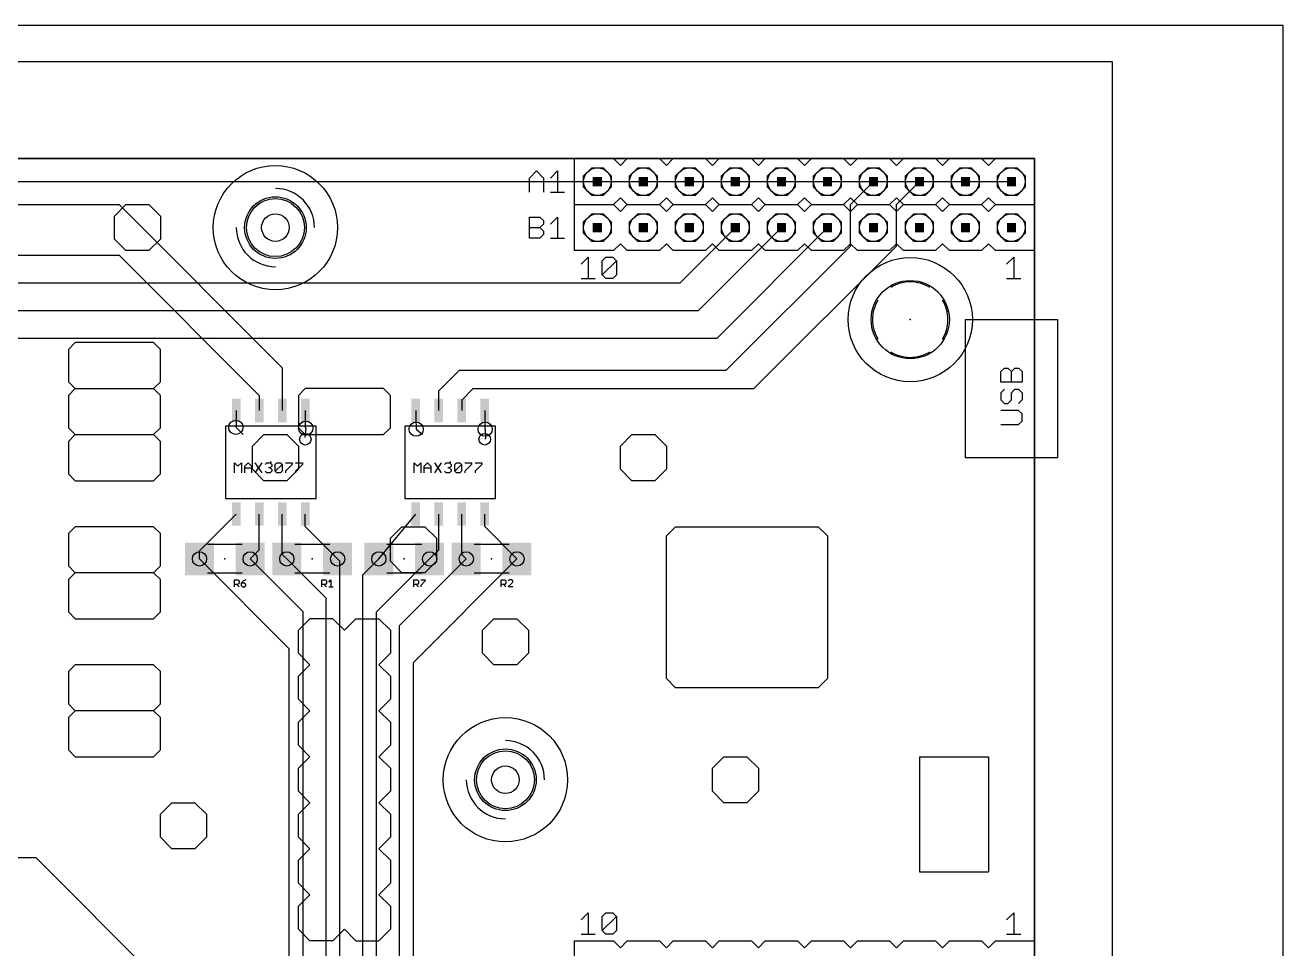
# Model space of a CAD drawing. Extents: x -0.79 to 6.6, y -0.46 to 8.18.
# Drawn here: x 3.866 to 6.6, y 6.172 to 8.18 of the extents above; entities that cross this region are included whole.
import ezdxf

# ---------------------------------------------------------------- set-up
doc = ezdxf.new("R2010")
doc.units = 0
for name, color, linetype in [('1', 22, 'CONTINUOUS'), ('15', 2, 'CONTINUOUS'), ('16', 175, 'CONTINUOUS'), ('17', 4, 'CONTINUOUS'), ('18', 4, 'CONTINUOUS'), ('19', 53, 'CONTINUOUS'), ('2', 3, 'CONTINUOUS'), ('20', 6, 'CONTINUOUS'), ('21', 253, 'CONTINUOUS'), ('22', 253, 'CONTINUOUS'), ('23', 7, 'CONTINUOUS'), ('25', 253, 'CONTINUOUS'), ('49', 253, 'CONTINUOUS'), ('51', 253, 'CONTINUOUS')]:
    doc.layers.add(name, color=color, linetype=linetype)

# ---------------------------------------------------------------- blocks, each defined once
blk = doc.blocks.new('RECT')
blk.add_solid([(-0.5, -0.5), (0.5, -0.5), (-0.5, 0.5), (0.5, 0.5)])
blk = doc.blocks.new('OCTAGONP')
blk.add_lwpolyline([(-0.5, -0.207107), (-0.5, 0.207107), (-0.207107, 0.5), (0.207107, 0.5), (0.5, 0.207107), (0.5, -0.207107), (0.207107, -0.5), (-0.207107, -0.5)], close=True)
blk = doc.blocks.new('ROUNDP')
blk.add_circle((0, 0), 0.5)
blk = doc.blocks.new('ROUNDV')
blk.add_circle((0, 0), 0.5)

msp = doc.modelspace()

# ---------------------------------------------------------------- linework, layer by layer
at = {"layer": '1'}
for p, q in [((5.66, 7.79), (5.71, 7.84)), ((5.76, 7.79), (5.81, 7.84)), ((3.36, 7.79), (4.07, 7.79)), ((4.07, 7.79), (4.425, 7.435)), ((5.66, 7.7), (5.66, 7.79)), ((5.76, 7.7), (5.76, 7.79)), ((5.39, 7.43), (5.66, 7.7)), ((5.45, 7.39), (5.76, 7.7)), ((3.28, 7.68), (4.07, 7.68)), ((4.07, 7.68), (4.375, 7.375)), ((4.425, 7.435), (4.425, 7.3425)), ((4.765, 7.385), (4.81, 7.43)), ((4.81, 7.43), (5.39, 7.43)), ((4.765, 7.3425), (4.765, 7.385)), ((4.816, 7.366), (4.84, 7.39)), ((4.84, 7.39), (5.45, 7.39)), ((4.375, 7.375), (4.375, 7.3425)), ((4.816, 7.3435), (4.816, 7.366)), ((4.325, 7.3425), (4.325, 7.307)), ((4.475, 7.3425), (4.475, 7.305)), ((4.715, 7.3425), (4.715, 7.325)), ((4.816, 7.3435), (4.815, 7.3425)), ((4.865, 7.3425), (4.865, 7.303)), ((4.325, 7.307), (4.324, 7.306)), ((4.475, 7.305), (4.476, 7.304)), ((4.715, 7.325), (4.716, 7.302)), ((4.865, 7.303), (4.866, 7.302)), ((4.244882, 7.037382), (4.325, 7.1175)), ((4.375, 7.039882), (4.375, 7.1175)), ((4.425, 7.029882), (4.425, 7.1175)), ((4.475, 7.090118), (4.475, 7.1175)), ((4.634882, 7.02), (4.715, 7.1175)), ((4.765, 7.039882), (4.765, 7.1175)), ((4.815, 7.029882), (4.815, 7.1175)), ((4.865, 7.090118), (4.865, 7.1175)), ((4.545118, 7.02), (4.475, 7.090118)), ((4.935118, 7.02), (4.865, 7.090118)), ((4.244882, 7.02), (4.244882, 7.037382)), ((4.355118, 7.02), (4.375, 7.039882)), ((4.434882, 7.02), (4.425, 7.029882)), ((4.745118, 7.02), (4.765, 7.039882)), ((4.824882, 7.02), (4.815, 7.029882)), ((3.89, 6.37), (3.82, 6.37)), ((5.38, 4.88), (3.89, 6.37))]:
    msp.add_line(p, q, dxfattribs=at)
at = {"layer": '15'}
for p, q in [((5.29, 7.62), (5.41, 7.74)), ((5.33, 7.56), (5.51, 7.74)), ((5.37, 7.5), (5.61, 7.74)), ((3.46, 7.62), (5.29, 7.62)), ((3.5, 7.56), (5.33, 7.56)), ((3.54, 7.5), (5.37, 7.5)), ((4.44, 6.824882), (4.244882, 7.02)), ((4.47, 6.905118), (4.355118, 7.02)), ((4.52, 6.934882), (4.434882, 7.02)), ((4.55, 7.015118), (4.545118, 7.02)), ((4.55, 1.86), (4.55, 7.015118)), ((4.6, 6.985118), (4.634882, 7.02)), ((4.63, 6.904882), (4.745118, 7.02)), ((4.68, 6.875118), (4.824882, 7.02)), ((4.71, 6.794882), (4.935118, 7.02)), ((4.6, 2.16), (4.6, 6.985118)), ((4.52, 1.78), (4.52, 6.934882)), ((4.47, 1.76), (4.47, 6.905118)), ((4.63, 2.338), (4.63, 6.904882)), ((4.68, 2.37), (4.68, 6.875118)), ((4.44, 1.42), (4.44, 6.824882)), ((4.71, 2.42), (4.71, 6.794882))]:
    msp.add_line(p, q, dxfattribs=at)
at = {"layer": '16'}
for p, q in [((6.23, 8.1), (-0.02, 8.1)), ((6.23, -0.1), (6.23, 8.1)), ((4.324, 7.306), (4.34, 7.29)), ((4.716, 7.302), (4.73, 7.29))]:
    msp.add_line(p, q, dxfattribs=at)
at = {"layer": '19'}
msp.add_line((3.51, 7.84), (6.01, 7.84), dxfattribs=at)
at = {"layer": '2'}
for p, q in [((-0.79, 8.18), (6.6, 8.18)), ((6.6, 8.18), (6.6, -0.46)), ((4.476, 7.304), (4.474, 7.284)), ((4.866, 7.302), (4.867, 7.282)), ((4.867, 7.282), (4.865, 7.28))]:
    msp.add_line(p, q, dxfattribs=at)
at = {"layer": '20'}
for p, q in [((6.06, 7.89), (0, 7.89)), ((6.06, 0), (6.06, 7.89))]:
    msp.add_line(p, q, dxfattribs=at)
for centre, radius in [((4.41, 7.74), 0.06299), ((5.79, 7.54), 0.085), ((4.91, 6.54), 0.06299)]:
    msp.add_circle(centre, radius, dxfattribs=at)
at = {"layer": '21'}
for p, q in [((4.962, 7.847693), (4.977346, 7.863039)), ((4.962, 7.817), (4.962, 7.847693)), ((4.977346, 7.863039), (4.992693, 7.847693)), ((4.992693, 7.847693), (4.992693, 7.817)), ((5.008039, 7.847693), (5.023386, 7.863039)), ((5.023386, 7.863039), (5.023386, 7.817)), ((4.962, 7.84002), (4.992693, 7.84002)), ((5.008039, 7.817), (5.038732, 7.817)), ((4.962, 7.717), (4.962, 7.763039)), ((4.962, 7.763039), (4.98502, 7.763039)), ((4.962, 7.74002), (4.98502, 7.74002)), ((4.98502, 7.763039), (4.992693, 7.755366)), ((4.992693, 7.747693), (4.98502, 7.74002)), ((4.98502, 7.74002), (4.992693, 7.732346)), ((4.992693, 7.755366), (4.992693, 7.747693)), ((5.008039, 7.747693), (5.023386, 7.763039)), ((5.023386, 7.763039), (5.023386, 7.717)), ((4.98502, 7.717), (4.962, 7.717)), ((4.992693, 7.724673), (4.98502, 7.717)), ((4.992693, 7.732346), (4.992693, 7.724673)), ((5.008039, 7.717), (5.038732, 7.717)), ((5.0745, 7.660193), (5.089846, 7.675539)), ((5.089846, 7.675539), (5.089846, 7.6295)), ((5.120539, 7.667866), (5.128212, 7.675539)), ((5.120539, 7.637173), (5.120539, 7.667866)), ((5.120539, 7.637173), (5.151232, 7.667866)), ((5.128212, 7.675539), (5.143559, 7.675539)), ((5.143559, 7.675539), (5.151232, 7.667866)), ((5.151232, 7.667866), (5.151232, 7.637173)), ((5.9995, 7.660193), (6.014846, 7.675539)), ((6.014846, 7.675539), (6.014846, 7.6295)), ((5.0745, 7.6295), (5.105193, 7.6295)), ((5.128212, 7.6295), (5.120539, 7.637173)), ((5.143559, 7.6295), (5.128212, 7.6295)), ((5.151232, 7.637173), (5.143559, 7.6295)), ((5.9995, 7.6295), (6.030193, 7.6295)), ((4.498425, 7.30874), (4.301575, 7.30874)), ((4.301575, 7.30874), (4.301575, 7.15126)), ((4.498425, 7.15126), (4.498425, 7.30874)), ((4.888425, 7.30874), (4.691575, 7.30874)), ((4.691575, 7.30874), (4.691575, 7.15126)), ((4.888425, 7.15126), (4.888425, 7.30874)), ((4.321308, 7.207), (4.321308, 7.229019)), ((4.321308, 7.229019), (4.328647, 7.221679)), ((4.328647, 7.221679), (4.335987, 7.229019)), ((4.335987, 7.229019), (4.335987, 7.207)), ((4.343407, 7.221679), (4.350746, 7.229019)), ((4.343407, 7.207), (4.343407, 7.221679)), ((4.343407, 7.218009), (4.358086, 7.218009)), ((4.350746, 7.229019), (4.358086, 7.221679)), ((4.358086, 7.221679), (4.358086, 7.207)), ((4.365505, 7.229019), (4.380185, 7.207)), ((4.380185, 7.229019), (4.365505, 7.207)), ((4.387604, 7.225349), (4.391274, 7.229019)), ((4.391274, 7.229019), (4.398614, 7.229019)), ((4.398614, 7.218009), (4.394944, 7.218009)), ((4.398614, 7.229019), (4.402283, 7.225349)), ((4.402283, 7.221679), (4.398614, 7.218009)), ((4.398614, 7.218009), (4.402283, 7.21434)), ((4.402283, 7.225349), (4.402283, 7.221679)), ((4.409703, 7.225349), (4.413373, 7.229019)), ((4.409703, 7.21067), (4.409703, 7.225349)), ((4.409703, 7.21067), (4.424382, 7.225349)), ((4.413373, 7.229019), (4.420712, 7.229019)), ((4.420712, 7.229019), (4.424382, 7.225349)), ((4.424382, 7.225349), (4.424382, 7.21067)), ((4.431802, 7.229019), (4.446481, 7.229019)), ((4.446481, 7.225349), (4.431802, 7.21067)), ((4.446481, 7.229019), (4.446481, 7.225349)), ((4.453901, 7.229019), (4.46858, 7.229019)), ((4.46858, 7.225349), (4.453901, 7.21067)), ((4.46858, 7.229019), (4.46858, 7.225349)), ((4.711308, 7.207), (4.711308, 7.229019)), ((4.711308, 7.229019), (4.718647, 7.221679)), ((4.718647, 7.221679), (4.725987, 7.229019)), ((4.725987, 7.229019), (4.725987, 7.207)), ((4.733407, 7.221679), (4.740746, 7.229019)), ((4.733407, 7.207), (4.733407, 7.221679)), ((4.733407, 7.218009), (4.748086, 7.218009)), ((4.740746, 7.229019), (4.748086, 7.221679)), ((4.748086, 7.221679), (4.748086, 7.207)), ((4.755505, 7.229019), (4.770185, 7.207)), ((4.770185, 7.229019), (4.755505, 7.207)), ((4.777604, 7.225349), (4.781274, 7.229019)), ((4.781274, 7.229019), (4.788614, 7.229019)), ((4.788614, 7.218009), (4.784944, 7.218009)), ((4.788614, 7.229019), (4.792283, 7.225349)), ((4.792283, 7.221679), (4.788614, 7.218009)), ((4.788614, 7.218009), (4.792283, 7.21434)), ((4.792283, 7.225349), (4.792283, 7.221679)), ((4.799703, 7.225349), (4.803373, 7.229019)), ((4.799703, 7.21067), (4.799703, 7.225349)), ((4.799703, 7.21067), (4.814382, 7.225349)), ((4.803373, 7.229019), (4.810712, 7.229019)), ((4.810712, 7.229019), (4.814382, 7.225349)), ((4.814382, 7.225349), (4.814382, 7.21067)), ((4.821802, 7.229019), (4.836481, 7.229019)), ((4.836481, 7.225349), (4.821802, 7.21067)), ((4.836481, 7.229019), (4.836481, 7.225349)), ((4.843901, 7.229019), (4.85858, 7.229019)), ((4.85858, 7.225349), (4.843901, 7.21067)), ((4.85858, 7.229019), (4.85858, 7.225349)), ((4.391274, 7.207), (4.387604, 7.21067)), ((4.398614, 7.207), (4.391274, 7.207)), ((4.402283, 7.21067), (4.398614, 7.207)), ((4.402283, 7.21434), (4.402283, 7.21067)), ((4.413373, 7.207), (4.409703, 7.21067)), ((4.420712, 7.207), (4.413373, 7.207)), ((4.424382, 7.21067), (4.420712, 7.207)), ((4.431802, 7.21067), (4.431802, 7.207)), ((4.453901, 7.21067), (4.453901, 7.207)), ((4.781274, 7.207), (4.777604, 7.21067)), ((4.788614, 7.207), (4.781274, 7.207)), ((4.792283, 7.21067), (4.788614, 7.207)), ((4.792283, 7.21434), (4.792283, 7.21067)), ((4.803373, 7.207), (4.799703, 7.21067)), ((4.810712, 7.207), (4.803373, 7.207)), ((4.814382, 7.21067), (4.810712, 7.207)), ((4.821802, 7.21067), (4.821802, 7.207)), ((4.843901, 7.21067), (4.843901, 7.207)), ((4.301575, 7.15126), (4.498425, 7.15126)), ((4.691575, 7.15126), (4.888425, 7.15126)), ((5.0745, 6.235193), (5.089846, 6.250539)), ((5.089846, 6.250539), (5.089846, 6.2045)), ((5.120539, 6.242866), (5.128212, 6.250539)), ((5.120539, 6.212173), (5.120539, 6.242866)), ((5.120539, 6.212173), (5.151232, 6.242866)), ((5.128212, 6.250539), (5.143559, 6.250539)), ((5.143559, 6.250539), (5.151232, 6.242866)), ((5.151232, 6.242866), (5.151232, 6.212173)), ((5.9995, 6.235193), (6.014846, 6.250539)), ((6.014846, 6.250539), (6.014846, 6.2045)), ((5.128212, 6.2045), (5.120539, 6.212173)), ((5.151232, 6.212173), (5.143559, 6.2045)), ((5.0745, 6.2045), (5.105193, 6.2045)), ((5.143559, 6.2045), (5.128212, 6.2045)), ((5.9995, 6.2045), (6.030193, 6.2045))]:
    msp.add_line(p, q, dxfattribs=at)
at = {"layer": '22'}
for centre in [(4.475, 7.28), (4.865, 7.28)]:
    msp.add_circle(centre, 0.0125, dxfattribs=at)
at = {"layer": '23'}
for p in [(5.79, 7.54), (4.4, 7.23), (4.79, 7.23), (4.3, 7.02), (4.49, 7.02), (4.69, 7.02), (4.88, 7.02)]:
    msp.add_point(p, dxfattribs=at)
at = {"layer": '25'}
for p, q in [((4.321035, 6.9595), (4.321035, 6.974513)), ((4.321035, 6.974513), (4.328541, 6.974513)), ((4.328541, 6.974513), (4.331043, 6.972011)), ((4.331043, 6.972011), (4.331043, 6.967006)), ((4.340772, 6.972011), (4.335767, 6.967006)), ((4.345776, 6.974513), (4.340772, 6.972011)), ((4.511035, 6.9595), (4.511035, 6.974513)), ((4.511035, 6.974513), (4.518541, 6.974513)), ((4.518541, 6.974513), (4.521043, 6.972011)), ((4.521043, 6.972011), (4.521043, 6.967006)), ((4.525767, 6.969508), (4.530772, 6.974513)), ((4.530772, 6.974513), (4.530772, 6.9595)), ((4.711035, 6.9595), (4.711035, 6.974513)), ((4.711035, 6.974513), (4.718541, 6.974513)), ((4.718541, 6.974513), (4.721043, 6.972011)), ((4.721043, 6.972011), (4.721043, 6.967006)), ((4.725767, 6.974513), (4.735776, 6.974513)), ((4.735776, 6.972011), (4.725767, 6.962002)), ((4.735776, 6.974513), (4.735776, 6.972011)), ((4.901035, 6.9595), (4.901035, 6.974513)), ((4.901035, 6.974513), (4.908541, 6.974513)), ((4.908541, 6.974513), (4.911043, 6.972011)), ((4.911043, 6.972011), (4.911043, 6.967006)), ((4.918269, 6.974513), (4.915767, 6.972011)), ((4.923274, 6.974513), (4.918269, 6.974513)), ((4.925776, 6.972011), (4.923274, 6.974513)), ((4.925776, 6.969508), (4.925776, 6.972011)), ((4.328541, 6.964504), (4.321035, 6.964504)), ((4.326039, 6.964504), (4.331043, 6.9595)), ((4.331043, 6.967006), (4.328541, 6.964504)), ((4.335767, 6.967006), (4.335767, 6.962002)), ((4.343274, 6.967006), (4.335767, 6.967006)), ((4.335767, 6.962002), (4.338269, 6.9595)), ((4.338269, 6.9595), (4.343274, 6.9595)), ((4.345776, 6.964504), (4.343274, 6.967006)), ((4.343274, 6.9595), (4.345776, 6.962002)), ((4.345776, 6.962002), (4.345776, 6.964504)), ((4.518541, 6.964504), (4.511035, 6.964504)), ((4.516039, 6.964504), (4.521043, 6.9595)), ((4.521043, 6.967006), (4.518541, 6.964504)), ((4.525767, 6.9595), (4.535776, 6.9595)), ((4.718541, 6.964504), (4.711035, 6.964504)), ((4.716039, 6.964504), (4.721043, 6.9595)), ((4.721043, 6.967006), (4.718541, 6.964504)), ((4.725767, 6.962002), (4.725767, 6.9595)), ((4.908541, 6.964504), (4.901035, 6.964504)), ((4.906039, 6.964504), (4.911043, 6.9595)), ((4.911043, 6.967006), (4.908541, 6.964504)), ((4.915767, 6.9595), (4.925776, 6.969508)), ((4.925776, 6.9595), (4.915767, 6.9595))]:
    msp.add_line(p, q, dxfattribs=at)
at = {"layer": '49'}
for p, q in [((1.16, 7.89), (5.975, 7.89)), ((4.06, 7.765), (4.085, 7.79)), ((4.06, 7.715), (4.06, 7.765)), ((4.085, 7.79), (4.135, 7.79)), ((4.135, 7.79), (4.16, 7.765)), ((4.16, 7.765), (4.16, 7.715)), ((4.085, 7.69), (4.06, 7.715)), ((4.16, 7.715), (4.135, 7.69)), ((4.135, 7.69), (4.085, 7.69)), ((6.06, 7.69), (6.06, 5.69)), ((5.91, 7.54), (6.11, 7.54)), ((5.91, 7.24), (5.91, 7.54)), ((6.11, 7.54), (6.11, 7.24)), ((3.975, 7.49), (3.96, 7.475)), ((3.96, 7.475), (3.96, 7.405)), ((4.145, 7.49), (3.975, 7.49)), ((4.16, 7.475), (4.145, 7.49)), ((4.16, 7.405), (4.16, 7.475)), ((5.986961, 7.427098), (5.994634, 7.434771)), ((5.986961, 7.404078), (5.986961, 7.427098)), ((5.994634, 7.434771), (6.002307, 7.434771)), ((6.002307, 7.434771), (6.00998, 7.427098)), ((6.00998, 7.427098), (6.017654, 7.434771)), ((6.00998, 7.404078), (6.00998, 7.427098)), ((6.017654, 7.434771), (6.025327, 7.434771)), ((6.025327, 7.434771), (6.033, 7.427098)), ((6.033, 7.427098), (6.033, 7.404078)), ((3.96, 7.405), (3.975, 7.39)), ((3.975, 7.39), (3.96, 7.375)), ((3.975, 7.39), (4.145, 7.39)), ((4.145, 7.39), (4.16, 7.405)), ((4.16, 7.375), (4.145, 7.39)), ((4.475, 7.39), (4.46, 7.375)), ((4.645, 7.39), (4.475, 7.39)), ((4.66, 7.375), (4.645, 7.39)), ((6.033, 7.404078), (5.986961, 7.404078)), ((5.994634, 7.388732), (5.986961, 7.381059)), ((6.00998, 7.381059), (6.017654, 7.388732)), ((6.017654, 7.388732), (6.025327, 7.388732)), ((6.025327, 7.388732), (6.033, 7.381059)), ((3.96, 7.375), (3.96, 7.305)), ((4.16, 7.305), (4.16, 7.375)), ((4.46, 7.375), (4.46, 7.305)), ((4.66, 7.305), (4.66, 7.375)), ((5.986961, 7.381059), (5.986961, 7.365712)), ((5.986961, 7.365712), (5.994634, 7.358039)), ((5.994634, 7.358039), (6.002307, 7.358039)), ((6.002307, 7.358039), (6.00998, 7.365712)), ((6.00998, 7.365712), (6.00998, 7.381059)), ((6.033, 7.365712), (6.025327, 7.358039)), ((6.033, 7.381059), (6.033, 7.365712)), ((6.025327, 7.342693), (5.986961, 7.342693)), ((6.033, 7.33502), (6.025327, 7.342693)), ((6.033, 7.319673), (6.033, 7.33502)), ((3.96, 7.305), (3.975, 7.29)), ((4.145, 7.29), (4.16, 7.305)), ((4.46, 7.305), (4.475, 7.29)), ((4.645, 7.29), (4.66, 7.305)), ((5.986961, 7.312), (6.025327, 7.312)), ((6.025327, 7.312), (6.033, 7.319673)), ((3.975, 7.29), (3.96, 7.275)), ((3.96, 7.275), (3.96, 7.205)), ((3.975, 7.29), (4.145, 7.29)), ((4.16, 7.275), (4.145, 7.29)), ((4.16, 7.205), (4.16, 7.275)), ((4.36, 7.265), (4.385, 7.29)), ((4.385, 7.29), (4.435, 7.29)), ((4.435, 7.29), (4.46, 7.265)), ((4.475, 7.29), (4.645, 7.29)), ((5.16, 7.265), (5.185, 7.29)), ((5.185, 7.29), (5.235, 7.29)), ((5.235, 7.29), (5.26, 7.265)), ((4.36, 7.215), (4.36, 7.265)), ((4.46, 7.265), (4.46, 7.215)), ((5.16, 7.215), (5.16, 7.265)), ((5.26, 7.265), (5.26, 7.215)), ((6.11, 7.24), (5.91, 7.24)), ((3.96, 7.205), (3.975, 7.19)), ((4.145, 7.19), (4.16, 7.205)), ((4.385, 7.19), (4.36, 7.215)), ((4.46, 7.215), (4.435, 7.19)), ((5.185, 7.19), (5.16, 7.215)), ((5.26, 7.215), (5.235, 7.19)), ((3.975, 7.19), (4.145, 7.19)), ((4.435, 7.19), (4.385, 7.19)), ((5.235, 7.19), (5.185, 7.19)), ((3.975, 7.09), (3.96, 7.075)), ((4.145, 7.09), (3.975, 7.09)), ((4.16, 7.075), (4.145, 7.09)), ((4.66, 7.065), (4.685, 7.09)), ((4.685, 7.09), (4.735, 7.09)), ((4.735, 7.09), (4.76, 7.065)), ((5.28, 7.09), (5.26, 7.07)), ((5.28, 7.09), (5.59, 7.09)), ((5.36, 7.09), (5.585, 7.09)), ((5.59, 7.09), (5.61, 7.07)), ((3.96, 7.075), (3.96, 7.005)), ((4.16, 7.005), (4.16, 7.075)), ((4.66, 7.015), (4.66, 7.065)), ((4.76, 7.065), (4.76, 7.015)), ((5.26, 6.76), (5.26, 7.07)), ((5.26, 6.84), (5.26, 7.06)), ((5.61, 7.07), (5.61, 6.76)), ((3.96, 7.005), (3.975, 6.99)), ((4.145, 6.99), (4.16, 7.005)), ((4.685, 6.99), (4.66, 7.015)), ((4.76, 7.015), (4.735, 6.99)), ((3.975, 6.99), (3.96, 6.975)), ((3.96, 6.975), (3.96, 6.905)), ((4.145, 6.99), (3.975, 6.99)), ((4.16, 6.975), (4.145, 6.99)), ((4.16, 6.905), (4.16, 6.975)), ((4.735, 6.99), (4.685, 6.99)), ((5.61, 6.99), (5.61, 6.765)), ((3.96, 6.905), (3.975, 6.89)), ((3.975, 6.89), (4.145, 6.89)), ((4.145, 6.89), (4.16, 6.905)), ((4.46, 6.865), (4.485, 6.89)), ((4.535, 6.89), (4.485, 6.89)), ((4.535, 6.89), (4.56, 6.865)), ((4.56, 6.865), (4.585, 6.89)), ((4.585, 6.89), (4.635, 6.89)), ((4.635, 6.89), (4.66, 6.865)), ((4.86, 6.865), (4.885, 6.89)), ((4.885, 6.89), (4.935, 6.89)), ((4.935, 6.89), (4.96, 6.865)), ((4.46, 6.815), (4.46, 6.865)), ((4.66, 6.865), (4.66, 6.815)), ((4.86, 6.815), (4.86, 6.865)), ((4.96, 6.865), (4.96, 6.815)), ((4.485, 6.79), (4.46, 6.815)), ((4.66, 6.815), (4.635, 6.79)), ((4.885, 6.79), (4.86, 6.815)), ((4.96, 6.815), (4.935, 6.79)), ((3.975, 6.79), (3.96, 6.775)), ((4.145, 6.79), (3.975, 6.79)), ((4.16, 6.775), (4.145, 6.79)), ((4.46, 6.765), (4.485, 6.79)), ((4.635, 6.79), (4.66, 6.765)), ((4.935, 6.79), (4.885, 6.79)), ((3.96, 6.775), (3.96, 6.705)), ((4.16, 6.705), (4.16, 6.775)), ((4.46, 6.715), (4.46, 6.765)), ((4.66, 6.765), (4.66, 6.715)), ((5.28, 6.74), (5.26, 6.76)), ((5.61, 6.76), (5.59, 6.74)), ((5.59, 6.74), (5.28, 6.74)), ((5.51, 6.74), (5.285, 6.74)), ((3.96, 6.705), (3.975, 6.69)), ((4.145, 6.69), (4.16, 6.705)), ((4.485, 6.69), (4.46, 6.715)), ((4.66, 6.715), (4.635, 6.69)), ((3.975, 6.69), (3.96, 6.675)), ((3.96, 6.675), (3.96, 6.605)), ((4.145, 6.69), (3.975, 6.69)), ((4.16, 6.675), (4.145, 6.69)), ((4.16, 6.605), (4.16, 6.675)), ((4.46, 6.665), (4.485, 6.69)), ((4.635, 6.69), (4.66, 6.665)), ((4.46, 6.615), (4.46, 6.665)), ((4.66, 6.665), (4.66, 6.615)), ((3.96, 6.605), (3.975, 6.59)), ((3.975, 6.59), (4.145, 6.59)), ((4.145, 6.59), (4.16, 6.605)), ((4.485, 6.59), (4.46, 6.615)), ((4.46, 6.565), (4.485, 6.59)), ((4.66, 6.615), (4.635, 6.59)), ((4.635, 6.59), (4.66, 6.565)), ((5.36, 6.565), (5.385, 6.59)), ((5.385, 6.59), (5.435, 6.59)), ((5.435, 6.59), (5.46, 6.565)), ((5.81, 6.59), (5.81, 6.34)), ((5.81, 6.59), (5.96, 6.59)), ((5.96, 6.59), (5.96, 6.34)), ((4.46, 6.515), (4.46, 6.565)), ((4.66, 6.565), (4.66, 6.515)), ((5.36, 6.515), (5.36, 6.565)), ((5.46, 6.565), (5.46, 6.515)), ((4.485, 6.49), (4.46, 6.515)), ((4.66, 6.515), (4.635, 6.49)), ((5.385, 6.49), (5.36, 6.515)), ((5.46, 6.515), (5.435, 6.49)), ((4.16, 6.465), (4.185, 6.49)), ((4.185, 6.49), (4.235, 6.49)), ((4.235, 6.49), (4.26, 6.465)), ((4.46, 6.465), (4.485, 6.49)), ((4.635, 6.49), (4.66, 6.465)), ((5.435, 6.49), (5.385, 6.49)), ((4.16, 6.415), (4.16, 6.465)), ((4.26, 6.465), (4.26, 6.415)), ((4.46, 6.415), (4.46, 6.465)), ((4.66, 6.465), (4.66, 6.415)), ((4.185, 6.39), (4.16, 6.415)), ((4.26, 6.415), (4.235, 6.39)), ((4.485, 6.39), (4.46, 6.415)), ((4.66, 6.415), (4.635, 6.39)), ((4.235, 6.39), (4.185, 6.39)), ((4.46, 6.365), (4.485, 6.39)), ((4.635, 6.39), (4.66, 6.365)), ((4.46, 6.315), (4.46, 6.365)), ((4.66, 6.365), (4.66, 6.315)), ((5.81, 6.34), (5.96, 6.34)), ((4.485, 6.29), (4.46, 6.315)), ((4.46, 6.265), (4.485, 6.29)), ((4.66, 6.315), (4.635, 6.29)), ((4.635, 6.29), (4.66, 6.265)), ((4.46, 6.215), (4.46, 6.265)), ((4.66, 6.265), (4.66, 6.215)), ((4.485, 6.19), (4.46, 6.215)), ((4.56, 6.215), (4.535, 6.19)), ((4.585, 6.19), (4.56, 6.215)), ((4.66, 6.215), (4.635, 6.19)), ((4.535, 6.19), (4.485, 6.19)), ((4.585, 6.19), (4.635, 6.19))]:
    msp.add_line(p, q, dxfattribs=at)
for centre, radius in [((4.41, 7.74), 0.135), ((4.41, 7.74), 0.066929), ((4.41, 7.74), 0.03), ((4.91, 6.54), 0.135), ((4.91, 6.54), 0.066929), ((4.91, 6.54), 0.03)]:
    msp.add_circle(centre, radius, dxfattribs=at)
for centre, radius, start, end in [((4.41, 7.74), 0.085, 0, 90), ((4.41, 7.74), 0.085, 180, 270), ((5.79, 7.54), 0.082, 89.99995, 121.245442), ((5.79, 7.54), 0.082, 58.754558, 90.00005), ((5.79, 7.54), 0.082, 148.754558, 180.00005), ((5.79, 7.54), 0.082, 359.99995, 31.245442), ((5.79, 7.54), 0.082, 179.99995, 211.245442), ((5.79, 7.54), 0.082, 328.754558, 0.00005), ((5.79, 7.54), 0.082, 238.754558, 270.00005), ((5.79, 7.54), 0.082, 269.99995, 301.245442), ((4.91, 6.54), 0.085, 0, 90), ((4.91, 6.54), 0.085, 180, 270)]:
    msp.add_arc(centre, radius, start, end, dxfattribs=at)
at = {"layer": '51'}
for p, q in [((5.06, 7.79), (5.06, 7.89)), ((5.06, 7.89), (5.145, 7.89)), ((5.145, 7.89), (5.16, 7.875)), ((5.16, 7.875), (5.175, 7.89)), ((5.175, 7.89), (5.245, 7.89)), ((5.245, 7.89), (5.26, 7.875)), ((5.26, 7.875), (5.275, 7.89)), ((5.275, 7.89), (5.345, 7.89)), ((5.345, 7.89), (5.36, 7.875)), ((5.36, 7.875), (5.375, 7.89)), ((5.375, 7.89), (5.445, 7.89)), ((5.445, 7.89), (5.46, 7.875)), ((5.46, 7.875), (5.475, 7.89)), ((5.475, 7.89), (5.545, 7.89)), ((5.545, 7.89), (5.56, 7.875)), ((5.56, 7.875), (5.575, 7.89)), ((5.575, 7.89), (5.645, 7.89)), ((5.645, 7.89), (5.66, 7.875)), ((5.66, 7.875), (5.675, 7.89)), ((5.675, 7.89), (5.745, 7.89)), ((5.745, 7.89), (5.76, 7.875)), ((5.76, 7.875), (5.775, 7.89)), ((5.775, 7.89), (5.845, 7.89)), ((5.845, 7.89), (5.86, 7.875)), ((5.86, 7.875), (5.875, 7.89)), ((5.875, 7.89), (5.945, 7.89)), ((5.945, 7.89), (5.96, 7.875)), ((5.96, 7.875), (5.975, 7.89)), ((5.975, 7.89), (6.06, 7.89)), ((6.06, 7.89), (6.06, 7.79)), ((5.145, 7.79), (5.16, 7.805)), ((5.16, 7.805), (5.175, 7.79)), ((5.245, 7.79), (5.26, 7.805)), ((5.26, 7.805), (5.275, 7.79)), ((5.345, 7.79), (5.36, 7.805)), ((5.36, 7.805), (5.375, 7.79)), ((5.445, 7.79), (5.46, 7.805)), ((5.46, 7.805), (5.475, 7.79)), ((5.545, 7.79), (5.56, 7.805)), ((5.56, 7.805), (5.575, 7.79)), ((5.645, 7.79), (5.66, 7.805)), ((5.66, 7.805), (5.675, 7.79)), ((5.745, 7.79), (5.76, 7.805)), ((5.76, 7.805), (5.775, 7.79)), ((5.845, 7.79), (5.86, 7.805)), ((5.86, 7.805), (5.875, 7.79)), ((5.945, 7.79), (5.96, 7.805)), ((5.96, 7.805), (5.975, 7.79)), ((5.06, 7.69), (5.06, 7.79)), ((5.06, 7.79), (5.145, 7.79)), ((5.145, 7.79), (5.16, 7.775)), ((5.16, 7.775), (5.175, 7.79)), ((5.175, 7.79), (5.245, 7.79)), ((5.245, 7.79), (5.26, 7.775)), ((5.26, 7.775), (5.275, 7.79)), ((5.275, 7.79), (5.345, 7.79)), ((5.345, 7.79), (5.36, 7.775)), ((5.36, 7.775), (5.375, 7.79)), ((5.375, 7.79), (5.445, 7.79)), ((5.445, 7.79), (5.46, 7.775)), ((5.46, 7.775), (5.475, 7.79)), ((5.475, 7.79), (5.545, 7.79)), ((5.545, 7.79), (5.56, 7.775)), ((5.56, 7.775), (5.575, 7.79)), ((5.575, 7.79), (5.645, 7.79)), ((5.645, 7.79), (5.66, 7.775)), ((5.66, 7.775), (5.675, 7.79)), ((5.675, 7.79), (5.745, 7.79)), ((5.745, 7.79), (5.76, 7.775)), ((5.76, 7.775), (5.775, 7.79)), ((5.775, 7.79), (5.845, 7.79)), ((5.845, 7.79), (5.86, 7.775)), ((5.86, 7.775), (5.875, 7.79)), ((5.875, 7.79), (5.945, 7.79)), ((5.945, 7.79), (5.96, 7.775)), ((5.96, 7.775), (5.975, 7.79)), ((5.975, 7.79), (6.06, 7.79)), ((6.06, 7.79), (6.06, 7.69)), ((5.145, 7.69), (5.06, 7.69)), ((5.16, 7.705), (5.145, 7.69)), ((5.175, 7.69), (5.16, 7.705)), ((5.245, 7.69), (5.175, 7.69)), ((5.26, 7.705), (5.245, 7.69)), ((5.275, 7.69), (5.26, 7.705)), ((5.345, 7.69), (5.275, 7.69)), ((5.36, 7.705), (5.345, 7.69)), ((5.375, 7.69), (5.36, 7.705)), ((5.445, 7.69), (5.375, 7.69)), ((5.46, 7.705), (5.445, 7.69)), ((5.475, 7.69), (5.46, 7.705)), ((5.545, 7.69), (5.475, 7.69)), ((5.56, 7.705), (5.545, 7.69)), ((5.575, 7.69), (5.56, 7.705)), ((5.645, 7.69), (5.575, 7.69)), ((5.66, 7.705), (5.645, 7.69)), ((5.675, 7.69), (5.66, 7.705)), ((5.745, 7.69), (5.675, 7.69)), ((5.76, 7.705), (5.745, 7.69)), ((5.775, 7.69), (5.76, 7.705)), ((5.845, 7.69), (5.775, 7.69)), ((5.86, 7.705), (5.845, 7.69)), ((5.875, 7.69), (5.86, 7.705)), ((5.945, 7.69), (5.875, 7.69)), ((5.96, 7.705), (5.945, 7.69)), ((5.975, 7.69), (5.96, 7.705)), ((6.06, 7.69), (5.975, 7.69)), ((4.337992, 7.050984), (4.262008, 7.050984)), ((4.527992, 7.050984), (4.452008, 7.050984)), ((4.727992, 7.050984), (4.652008, 7.050984)), ((4.917992, 7.050984), (4.842008, 7.050984)), ((4.337992, 6.989016), (4.262008, 6.989016)), ((4.527992, 6.989016), (4.452008, 6.989016)), ((4.727992, 6.989016), (4.652008, 6.989016)), ((4.917992, 6.989016), (4.842008, 6.989016)), ((5.06, 6.09), (5.06, 6.19)), ((5.06, 6.19), (5.145, 6.19)), ((5.145, 6.19), (5.16, 6.175)), ((5.16, 6.175), (5.175, 6.19)), ((5.175, 6.19), (5.245, 6.19)), ((5.245, 6.19), (5.26, 6.175)), ((5.26, 6.175), (5.275, 6.19)), ((5.275, 6.19), (5.345, 6.19)), ((5.345, 6.19), (5.36, 6.175)), ((5.36, 6.175), (5.375, 6.19)), ((5.375, 6.19), (5.445, 6.19)), ((5.445, 6.19), (5.46, 6.175)), ((5.46, 6.175), (5.475, 6.19)), ((5.475, 6.19), (5.545, 6.19)), ((5.545, 6.19), (5.56, 6.175)), ((5.56, 6.175), (5.575, 6.19)), ((5.575, 6.19), (5.645, 6.19)), ((5.645, 6.19), (5.66, 6.175)), ((5.66, 6.175), (5.675, 6.19)), ((5.675, 6.19), (5.745, 6.19)), ((5.745, 6.19), (5.76, 6.175)), ((5.76, 6.175), (5.775, 6.19)), ((5.775, 6.19), (5.845, 6.19)), ((5.845, 6.19), (5.86, 6.175)), ((5.86, 6.175), (5.875, 6.19)), ((5.875, 6.19), (5.945, 6.19)), ((5.945, 6.19), (5.96, 6.175)), ((5.96, 6.175), (5.975, 6.19)), ((5.975, 6.19), (6.06, 6.19)), ((6.06, 6.19), (6.06, 6.09))]:
    msp.add_line(p, q, dxfattribs=at)
msp.add_circle((5.79, 7.54), 0.135, dxfattribs=at)

# ---------------------------------------------------------------- block references
at = {"layer": '1'}
for p, xscale, yscale, rotation in [((4.325, 7.3425), 0.051181, 0.019291, 270), ((4.375, 7.3425), 0.051181, 0.019291, 270), ((4.425, 7.3425), 0.051181, 0.019291, 270), ((4.475, 7.3425), 0.051181, 0.019291, 270), ((4.715, 7.3425), 0.051181, 0.019291, 270), ((4.765, 7.3425), 0.051181, 0.019291, 270), ((4.815, 7.3425), 0.051181, 0.019291, 270), ((4.865, 7.3425), 0.051181, 0.019291, 270), ((4.325, 7.1175), 0.051181, 0.019291, 270), ((4.375, 7.1175), 0.051181, 0.019291, 270), ((4.425, 7.1175), 0.051181, 0.019291, 270), ((4.475, 7.1175), 0.051181, 0.019291, 270), ((4.715, 7.1175), 0.051181, 0.019291, 270), ((4.765, 7.1175), 0.051181, 0.019291, 270), ((4.815, 7.1175), 0.051181, 0.019291, 270), ((4.865, 7.1175), 0.051181, 0.019291, 270), ((4.244882, 7.02), 0.062992, 0.070866, 180), ((4.355118, 7.02), 0.062992, 0.070866, 180), ((4.434882, 7.02), 0.062992, 0.070866, 180), ((4.545118, 7.02), 0.062992, 0.070866, 180), ((4.634882, 7.02), 0.062992, 0.070866, 180), ((4.745118, 7.02), 0.062992, 0.070866, 180), ((4.824882, 7.02), 0.062992, 0.070866, 180), ((4.935118, 7.02), 0.062992, 0.070866, 180)]:
    msp.add_blockref('RECT', p, dxfattribs=dict(at, xscale=xscale, yscale=yscale, rotation=rotation))
at = {"layer": '17', "xscale": 0.06, "yscale": 0.06}
for name, p in [('OCTAGONP', (5.11, 7.84)), ('ROUNDP', (5.11, 7.84)), ('ROUNDP', (5.11, 7.84)), ('OCTAGONP', (5.11, 7.84)), ('OCTAGONP', (5.21, 7.84)), ('ROUNDP', (5.21, 7.84)), ('ROUNDP', (5.21, 7.84)), ('OCTAGONP', (5.21, 7.84)), ('OCTAGONP', (5.31, 7.84)), ('ROUNDP', (5.31, 7.84)), ('ROUNDP', (5.31, 7.84)), ('OCTAGONP', (5.31, 7.84)), ('OCTAGONP', (5.41, 7.84)), ('ROUNDP', (5.41, 7.84)), ('ROUNDP', (5.41, 7.84)), ('OCTAGONP', (5.41, 7.84)), ('OCTAGONP', (5.51, 7.84)), ('ROUNDP', (5.51, 7.84)), ('ROUNDP', (5.51, 7.84)), ('OCTAGONP', (5.51, 7.84)), ('OCTAGONP', (5.61, 7.84)), ('ROUNDP', (5.61, 7.84)), ('ROUNDP', (5.61, 7.84)), ('OCTAGONP', (5.61, 7.84)), ('OCTAGONP', (5.71, 7.84)), ('ROUNDP', (5.71, 7.84)), ('ROUNDP', (5.71, 7.84)), ('OCTAGONP', (5.71, 7.84)), ('OCTAGONP', (5.81, 7.84)), ('ROUNDP', (5.81, 7.84)), ('ROUNDP', (5.81, 7.84)), ('OCTAGONP', (5.81, 7.84)), ('OCTAGONP', (5.91, 7.84)), ('ROUNDP', (5.91, 7.84)), ('ROUNDP', (5.91, 7.84)), ('OCTAGONP', (5.91, 7.84)), ('OCTAGONP', (6.01, 7.84)), ('ROUNDP', (6.01, 7.84)), ('ROUNDP', (6.01, 7.84)), ('OCTAGONP', (6.01, 7.84)), ('OCTAGONP', (5.11, 7.74)), ('ROUNDP', (5.11, 7.74)), ('ROUNDP', (5.11, 7.74)), ('OCTAGONP', (5.11, 7.74)), ('OCTAGONP', (5.21, 7.74)), ('ROUNDP', (5.21, 7.74)), ('ROUNDP', (5.21, 7.74)), ('OCTAGONP', (5.21, 7.74)), ('OCTAGONP', (5.31, 7.74)), ('ROUNDP', (5.31, 7.74)), ('ROUNDP', (5.31, 7.74)), ('OCTAGONP', (5.31, 7.74)), ('OCTAGONP', (5.41, 7.74)), ('ROUNDP', (5.41, 7.74)), ('ROUNDP', (5.41, 7.74)), ('OCTAGONP', (5.41, 7.74)), ('OCTAGONP', (5.51, 7.74)), ('ROUNDP', (5.51, 7.74)), ('ROUNDP', (5.51, 7.74)), ('OCTAGONP', (5.51, 7.74)), ('OCTAGONP', (5.61, 7.74)), ('ROUNDP', (5.61, 7.74)), ('ROUNDP', (5.61, 7.74)), ('OCTAGONP', (5.61, 7.74)), ('OCTAGONP', (5.71, 7.74)), ('ROUNDP', (5.71, 7.74)), ('ROUNDP', (5.71, 7.74)), ('OCTAGONP', (5.71, 7.74)), ('OCTAGONP', (5.81, 7.74)), ('ROUNDP', (5.81, 7.74)), ('ROUNDP', (5.81, 7.74)), ('OCTAGONP', (5.81, 7.74)), ('OCTAGONP', (5.91, 7.74)), ('ROUNDP', (5.91, 7.74)), ('ROUNDP', (5.91, 7.74)), ('OCTAGONP', (5.91, 7.74)), ('OCTAGONP', (6.01, 7.74)), ('ROUNDP', (6.01, 7.74)), ('ROUNDP', (6.01, 7.74)), ('OCTAGONP', (6.01, 7.74))]:
    msp.add_blockref(name, p, dxfattribs=at)
at = {"layer": '18', "xscale": 0.031, "yscale": 0.031}
for p in [(4.324, 7.306), (4.324, 7.306), (4.324, 7.306), (4.324, 7.306), (4.476, 7.304), (4.476, 7.304), (4.476, 7.304), (4.476, 7.304), (4.716, 7.302), (4.716, 7.302), (4.716, 7.302), (4.716, 7.302), (4.866, 7.302), (4.866, 7.302), (4.866, 7.302), (4.866, 7.302), (4.244882, 7.02), (4.244882, 7.02), (4.244882, 7.02), (4.244882, 7.02), (4.355118, 7.02), (4.355118, 7.02), (4.355118, 7.02), (4.355118, 7.02), (4.434882, 7.02), (4.434882, 7.02), (4.434882, 7.02), (4.434882, 7.02), (4.545118, 7.02), (4.545118, 7.02), (4.545118, 7.02), (4.545118, 7.02), (4.634882, 7.02), (4.634882, 7.02), (4.634882, 7.02), (4.634882, 7.02), (4.745118, 7.02), (4.745118, 7.02), (4.745118, 7.02), (4.745118, 7.02), (4.824882, 7.02), (4.824882, 7.02), (4.824882, 7.02), (4.824882, 7.02), (4.935118, 7.02), (4.935118, 7.02), (4.935118, 7.02), (4.935118, 7.02)]:
    msp.add_blockref('ROUNDV', p, dxfattribs=at)
at = {"layer": '51', "xscale": 0.02, "yscale": 0.02}
for p in [(5.11, 7.84), (5.21, 7.84), (5.31, 7.84), (5.41, 7.84), (5.51, 7.84), (5.61, 7.84), (5.71, 7.84), (5.81, 7.84), (5.91, 7.84), (6.01, 7.84), (5.11, 7.74), (5.21, 7.74), (5.31, 7.74), (5.41, 7.74), (5.51, 7.74), (5.61, 7.74), (5.71, 7.74), (5.81, 7.74), (5.91, 7.74), (6.01, 7.74)]:
    msp.add_blockref('RECT', p, dxfattribs=at)
at = {"layer": '51', "xscale": 0.029531, "yscale": 0.066929, "rotation": 180}
for p in [(4.247766, 7.019965), (4.352234, 7.020035), (4.437766, 7.019965), (4.542234, 7.020035), (4.637766, 7.019965), (4.742234, 7.020035), (4.827766, 7.019965), (4.932234, 7.020035)]:
    msp.add_blockref('RECT', p, dxfattribs=at)

doc.saveas('drawing.dxf')
